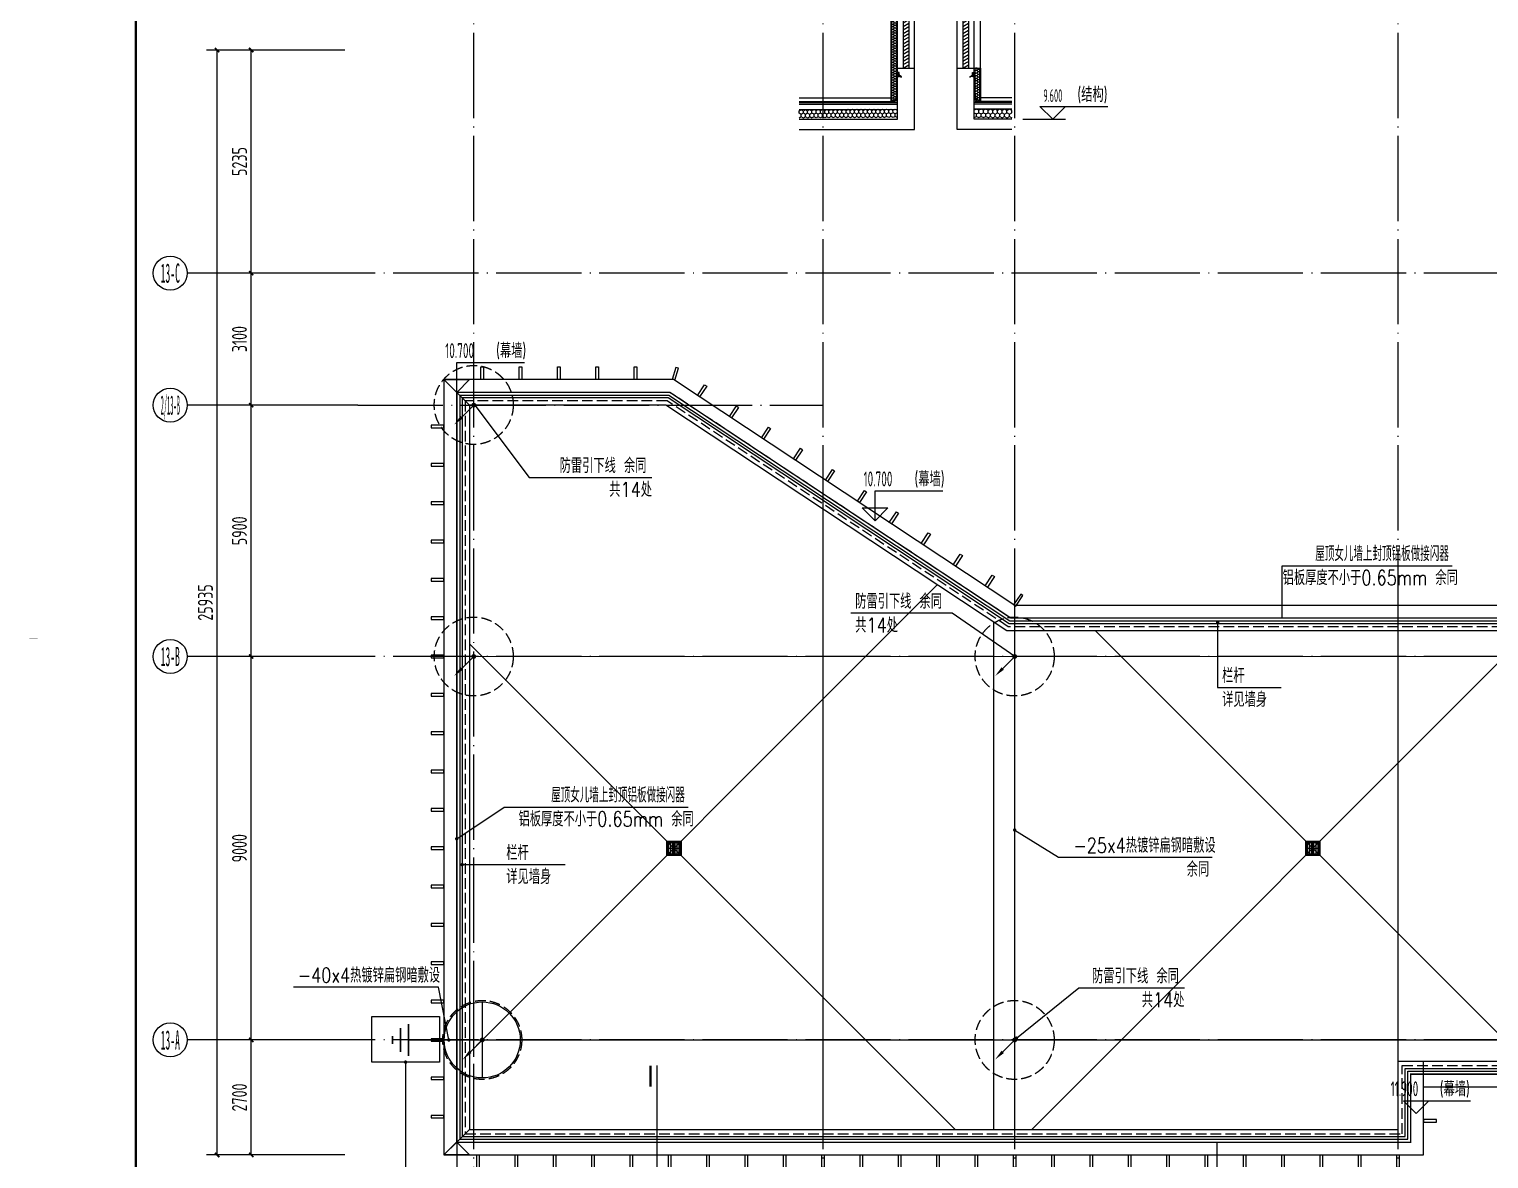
# Model space of a CAD drawing. Extents: x -228436 to 663611, y -207485 to 163917.
# Drawn here: x 452658 to 486927, y 122010 to 148524 of the extents above; entities that cross this region are included whole.
import ezdxf
from ezdxf.enums import TextEntityAlignment as Align

# ---------------------------------------------------------------- set-up
doc = ezdxf.new("R2010")
doc.units = 0
doc.header["$LTSCALE"] = 1000
for name, pattern in [('104 13#平面$0$DASH', [0.35, 0.25, -0.1]), ('DASH', [0.35, 0.25, -0.1]), ('X-104 13#平面$0$DASH', [0.35, 0.25, -0.1]), ('X-104 13#平面$0$DOTE', [2.42, 2, -0.2, 0.02, -0.2])]:
    doc.linetypes.add(name, pattern=pattern)
doc.layers.get('0').update_dxf_attribs({"linetype": 'CONTINUOUS'})
doc.layers.get('Defpoints').update_dxf_attribs({"linetype": 'CONTINUOUS'})
for name, color, linetype in [('104 13#平面$0$01-标注_标高', 200, 'CONTINUOUS'), ('104 13#平面$0$A-C_窗', 140, 'CONTINUOUS'), ('104 13#平面$0$A-O_屋面', 201, 'CONTINUOUS'), ('104 13#平面$0$A-O_防水层', 222, 'CONTINUOUS'), ('104 13#平面$0$A-SUR_保温', 8, 'CONTINUOUS'), ('104 13#平面$0$A-SUR_看线', 231, 'CONTINUOUS'), ('104 13#平面$0$A_STR-砌块墙', 121, 'CONTINUOUS'), ('104 13#平面$0$A_STR-砼墙', 51, 'CONTINUOUS'), ('104 13#平面$0$构造物', 145, 'CONTINUOUS'), ('13#楼幕墙$0$A-C_幕墙龙骨', 8, 'CONTINUOUS'), ('13#楼幕墙$0$A-C_玻璃幕墙', 8, 'CONTINUOUS'), ('AXIS_TEXT', 7, 'CONTINUOUS'), ('DIM-插座', 80, 'CONTINUOUS'), ('ELEMENT', 3, 'CONTINUOUS'), ('EQUIP-插座', 80, 'CONTINUOUS'), ('LIGHTNING_DIM', 80, 'CONTINUOUS'), ('LWIRE', 80, 'CONTINUOUS'), ('TEL_LEAD', 3, 'CONTINUOUS'), ('WIRE-避雷', 130, 'CONTINUOUS'), ('X-104 13#平面$0$01-标注_标高', 8, 'CONTINUOUS'), ('X-104 13#平面$0$01-标注_符号', 8, 'CONTINUOUS'), ('X-104 13#平面$0$01-标注_轴线坐标', 8, 'CONTINUOUS'), ('X-104 13#平面$0$02-TEXT_轴号', 7, 'CONTINUOUS'), ('X-104 13#平面$0$A-E_栏杆', 8, 'CONTINUOUS'), ('X-104 13#平面$0$A-O_分水线', 8, 'CONTINUOUS'), ('X-104 13#平面$0$A-O_屋面', 8, 'CONTINUOUS'), ('X-104 13#平面$0$A-TECH_结构', 8, 'CONTINUOUS'), ('X-104 13#平面$0$A_AXIS-轴线', 8, 'X-104 13#平面$0$DOTE'), ('X-104 13#平面$0$X-104 13#平面$0$A-TECH_结构', 21, 'CONTINUOUS')]:
    doc.layers.add(name, color=color, linetype=linetype)
doc.layers.add('13#楼幕墙$0$04-不打印_辅助线', color=8, linetype='CONTINUOUS', plot=False)
doc.layers.add('X-104 13#平面$0$04-不打印_辅助线', color=8, linetype='CONTINUOUS', plot=False)
doc.styles.add('104 13#平面$0$_TCH_DIM', font='ros1.shx', dxfattribs={"width": 0.8, "bigfont": 'jd.shx'})
doc.styles.add('_TEL_DIM', font='ROMANS2', dxfattribs={"width": 0.8, "height": 3.5, "bigfont": 'HZDF2'})
doc.styles.add('COMPLEX', font='COMPLEX')
doc.styles.get("Standard").update_dxf_attribs({"font": 'GBENOR', "bigfont": 'GBCBIG'})
doc.styles.add('X-104 13#平面$0$_TCH_AXIS', font='STXIHEI.TTF', dxfattribs={"width": 0.75})
doc.styles.add('X-104 13#平面$0$_TCH_DIM', font='ros1.shx', dxfattribs={"width": 0.8, "bigfont": 'jd.shx'})
doc.styles.add('X-104 13#平面$0$_TCH_DIM_T3', font='ros1.shx', dxfattribs={"width": 0.8, "bigfont": 'jd.shx'})
doc.dimstyles.new('X-104 13#平面$0$_TCH_ARCH&&100', dxfattribs={"dimtxt": 350, "dimasz": 100, "dimexe": 250, "dimexo": 300, "dimgap": 100, "dimtad": 1, "dimdec": 0, "dimzin": 0, "dimdsep": 46, "dimtxsty": 'X-104 13#平面$0$_TCH_DIM_T3', "dimblk": 'X-104 13#平面$0$_ArchTick', "dimcen": 0.09, "dimclrt": 7, "dimazin": 2, "dimtfac": 1, "dimtdec": 0, "dimtix": 1, "dimtmove": 2, "dimatfit": 3, "dimfxl": 0, "dimtolj": 1, "dimtzin": 0, "dimarcsym": 0})

# ---------------------------------------------------------------- blocks, each defined once
blk = doc.blocks.new('图框-A1')
for points, const_width in [([(0, 0), (841, 0), (841, 594), (0, 594)], 0.05), ([(766, 584), (25, 584), (25, 10), (766, 10)], 0.5)]:
    blk.add_lwpolyline(points, close=True, dxfattribs=dict(const_width=const_width))
at = {"const_width": 0.05}
blk.add_lwpolyline([(0, 297), (2, 297)], dxfattribs=at)
blk = doc.blocks.new('_AXISO')
blk.add_circle((0, 0), 0.5)
at = {"layer": 'AXIS_TEXT', "style": 'COMPLEX', "width": 1.041667}
blk.add_attdef('A', text='', height=0.56, dxfattribs=at).set_placement((-0.25, -0.28), (0.25, -0.28), align=Align.FIT)
blk = doc.blocks.new('X-104 13#平面$0$_ArchTick')
at = {"color": 0, "linetype": 'ByBlock', "const_width": 0.4}
blk.add_lwpolyline([(-0.5, -0.5), (0.5, 0.5)], dxfattribs=at)
blk = doc.blocks.new('*D791')
at = {"layer": 'Defpoints', "color": 0}
for p in [(-6225, 23235), (-2925, 23235), (-2925, -2700)]:
    blk.add_point(p, dxfattribs=at)
at = {"layer": 'X-104 13#平面$0$01-标注_轴线坐标', "color": 0, "lineweight": -2}
for p, q in [((-3225, 23235), (-6475, 23235)), ((-6225, -2700), (-6225, 23235)), ((-3225, -2700), (-6475, -2700))]:
    blk.add_line(p, q, dxfattribs=at)
at = {"layer": 'X-104 13#平面$0$01-标注_轴线坐标', "color": 0, "lineweight": -2, "xscale": 100, "yscale": 100, "zscale": 100}
for p, rotation in [((-6225, 23235), 90), ((-6225, -2700), 270)]:
    blk.add_blockref('X-104 13#平面$0$_ArchTick', p, dxfattribs=dict(at, rotation=rotation))
at = {"layer": 'X-104 13#平面$0$01-标注_轴线坐标', "color": 7, "insert": (-6500, 10268), "char_height": 350, "attachment_point": 5, "rotation": 90, "style": 'X-104 13#平面$0$_TCH_DIM_T3'}
blk.add_mtext('\\A1;25935', dxfattribs=at)
blk = doc.blocks.new('*D792')
at = {"layer": 'Defpoints', "color": 0}
for p in [(-5425, 0), (-2925, 0), (-2925, -2700)]:
    blk.add_point(p, dxfattribs=at)
at = {"layer": 'X-104 13#平面$0$01-标注_轴线坐标', "color": 0, "lineweight": -2}
for p, q in [((-3225, 0), (-5675, 0)), ((-5425, -2700), (-5425, 0)), ((-3225, -2700), (-5675, -2700))]:
    blk.add_line(p, q, dxfattribs=at)
at = {"layer": 'X-104 13#平面$0$01-标注_轴线坐标', "color": 0, "lineweight": -2, "xscale": 100, "yscale": 100, "zscale": 100}
for p, rotation in [((-5425, 0), 90), ((-5425, -2700), 270)]:
    blk.add_blockref('X-104 13#平面$0$_ArchTick', p, dxfattribs=dict(at, rotation=rotation))
at = {"layer": 'X-104 13#平面$0$01-标注_轴线坐标', "color": 7, "insert": (-5700, -1350), "char_height": 350, "attachment_point": 5, "rotation": 90, "style": 'X-104 13#平面$0$_TCH_DIM_T3'}
blk.add_mtext('\\A1;2700', dxfattribs=at)
blk = doc.blocks.new('*D793')
at = {"layer": 'Defpoints', "color": 0}
for p in [(-5425, 9000), (-2925, 9000), (-2925, 0)]:
    blk.add_point(p, dxfattribs=at)
at = {"layer": 'X-104 13#平面$0$01-标注_轴线坐标', "color": 0, "lineweight": -2}
for p, q in [((-3225, 9000), (-5675, 9000)), ((-5425, 0), (-5425, 9000)), ((-3225, 0), (-5675, 0))]:
    blk.add_line(p, q, dxfattribs=at)
at = {"layer": 'X-104 13#平面$0$01-标注_轴线坐标', "color": 0, "lineweight": -2, "xscale": 100, "yscale": 100, "zscale": 100}
for p, rotation in [((-5425, 9000), 90), ((-5425, 0), 270)]:
    blk.add_blockref('X-104 13#平面$0$_ArchTick', p, dxfattribs=dict(at, rotation=rotation))
at = {"layer": 'X-104 13#平面$0$01-标注_轴线坐标', "color": 7, "insert": (-5700, 4500), "char_height": 350, "attachment_point": 5, "rotation": 90, "style": 'X-104 13#平面$0$_TCH_DIM_T3'}
blk.add_mtext('\\A1;9000', dxfattribs=at)
blk = doc.blocks.new('*D794')
at = {"layer": 'Defpoints', "color": 0}
for p in [(-5425, 14900), (-2925, 14900), (-2925, 9000)]:
    blk.add_point(p, dxfattribs=at)
at = {"layer": 'X-104 13#平面$0$01-标注_轴线坐标', "color": 0, "lineweight": -2}
for p, q in [((-3225, 14900), (-5675, 14900)), ((-5425, 9000), (-5425, 14900)), ((-3225, 9000), (-5675, 9000))]:
    blk.add_line(p, q, dxfattribs=at)
at = {"layer": 'X-104 13#平面$0$01-标注_轴线坐标', "color": 0, "lineweight": -2, "xscale": 100, "yscale": 100, "zscale": 100}
for p, rotation in [((-5425, 14900), 90), ((-5425, 9000), 270)]:
    blk.add_blockref('X-104 13#平面$0$_ArchTick', p, dxfattribs=dict(at, rotation=rotation))
at = {"layer": 'X-104 13#平面$0$01-标注_轴线坐标', "color": 7, "insert": (-5700, 11950), "char_height": 350, "attachment_point": 5, "rotation": 90, "style": 'X-104 13#平面$0$_TCH_DIM_T3'}
blk.add_mtext('\\A1;5900', dxfattribs=at)
blk = doc.blocks.new('*D795')
at = {"layer": 'Defpoints', "color": 0}
for p in [(-5425, 18000), (-2925, 18000), (-2925, 14900)]:
    blk.add_point(p, dxfattribs=at)
at = {"layer": 'X-104 13#平面$0$01-标注_轴线坐标', "color": 0, "lineweight": -2}
for p, q in [((-3225, 18000), (-5675, 18000)), ((-5425, 14900), (-5425, 18000)), ((-3225, 14900), (-5675, 14900))]:
    blk.add_line(p, q, dxfattribs=at)
at = {"layer": 'X-104 13#平面$0$01-标注_轴线坐标', "color": 0, "lineweight": -2, "xscale": 100, "yscale": 100, "zscale": 100}
for p, rotation in [((-5425, 18000), 90), ((-5425, 14900), 270)]:
    blk.add_blockref('X-104 13#平面$0$_ArchTick', p, dxfattribs=dict(at, rotation=rotation))
at = {"layer": 'X-104 13#平面$0$01-标注_轴线坐标', "color": 7, "insert": (-5700, 16450), "char_height": 350, "attachment_point": 5, "rotation": 90, "style": 'X-104 13#平面$0$_TCH_DIM_T3'}
blk.add_mtext('\\A1;3100', dxfattribs=at)
blk = doc.blocks.new('*D796')
at = {"layer": 'Defpoints', "color": 0}
for p in [(-5425, 23235), (-2925, 23235), (-2925, 18000)]:
    blk.add_point(p, dxfattribs=at)
at = {"layer": 'X-104 13#平面$0$01-标注_轴线坐标', "color": 0, "lineweight": -2}
for p, q in [((-3225, 23235), (-5675, 23235)), ((-5425, 18000), (-5425, 23235)), ((-3225, 18000), (-5675, 18000))]:
    blk.add_line(p, q, dxfattribs=at)
at = {"layer": 'X-104 13#平面$0$01-标注_轴线坐标', "color": 0, "lineweight": -2, "xscale": 100, "yscale": 100, "zscale": 100}
for p, rotation in [((-5425, 23235), 90), ((-5425, 18000), 270)]:
    blk.add_blockref('X-104 13#平面$0$_ArchTick', p, dxfattribs=dict(at, rotation=rotation))
at = {"layer": 'X-104 13#平面$0$01-标注_轴线坐标', "color": 7, "insert": (-5700, 20618), "char_height": 350, "attachment_point": 5, "rotation": 90, "style": 'X-104 13#平面$0$_TCH_DIM_T3'}
blk.add_mtext('\\A1;5235', dxfattribs=at)
blk = doc.blocks.new('13#楼幕墙$0$A$C1D2C5D5E')
at = {"layer": '13#楼幕墙$0$04-不打印_辅助线'}
for points in [[(0, 893), (0, -893)], [(-200, -400), (-200, 400)], [(-893, 0), (893, 0)]]:
    blk.add_lwpolyline(points, dxfattribs=at)
blk.add_circle((0, 0), 893, dxfattribs=at)
blk = doc.blocks.new('*U139')
at = {"layer": '13#楼幕墙$0$A-C_幕墙龙骨'}
blk.add_lwpolyline([(30, -150), (-30, -150), (-30, 150), (30, 150)], close=True, dxfattribs=at)
blk = doc.blocks.new('*U140')
at = {"layer": '13#楼幕墙$0$A-C_幕墙龙骨', "color": 0, "linetype": 'ByBlock', "lineweight": -2}
for p in [(-21600, 0), (-20700, 0), (-19800, 0), (-18900, 0), (-18000, 0), (-17100, 0), (-16200, 0), (-15300, 0), (-14400, 0), (-13500, 0), (-12600, 0), (-11700, 0), (-10800, 0), (-9900, 0), (-9000, 0), (-8100, 0), (-7200, 0), (-6300, 0), (-5400, 0), (-4500, 0), (-3600, 0), (-2700, 0), (-1800, 0), (-900, 0), (0, 0)]:
    blk.add_blockref('*U139', p, dxfattribs=at)
blk = doc.blocks.new('*U141')
at = {"layer": '13#楼幕墙$0$A-C_幕墙龙骨'}
blk.add_lwpolyline([(-150, -30), (150, -30), (150, 30), (-150, 30)], close=True, dxfattribs=at)
blk = doc.blocks.new('*U142')
at = {"layer": '13#楼幕墙$0$A-C_幕墙龙骨', "color": 0, "linetype": 'ByBlock', "lineweight": -2}
for p in [(0, 16200), (0, 15300), (0, 14400), (0, 13500), (0, 12600), (0, 11700), (0, 10800), (0, 9900), (0, 9000), (0, 8100), (0, 7200), (0, 6300), (0, 5400), (0, 4500), (0, 3600), (0, 2700), (0, 1800), (0, 900), (0, 0)]:
    blk.add_blockref('*U141', p, dxfattribs=at)
blk = doc.blocks.new('*U143')
at = {"layer": '13#楼幕墙$0$A-C_幕墙龙骨'}
blk.add_lwpolyline([(30, -150), (-30, -150), (-30, 150), (30, 150)], close=True, dxfattribs=at)
blk = doc.blocks.new('*U144')
at = {"layer": '13#楼幕墙$0$A-C_幕墙龙骨', "color": 0, "linetype": 'ByBlock', "lineweight": -2}
for p in [(-3600, 0), (-2700, 0), (-1800, 0), (-900, 0), (0, 0)]:
    blk.add_blockref('*U143', p, dxfattribs=at)
blk = doc.blocks.new('*U145')
at = {"layer": '13#楼幕墙$0$A-C_幕墙龙骨'}
blk.add_lwpolyline([(30, -150), (-30, -150), (-30, 150), (30, 150)], close=True, dxfattribs=at)
blk = doc.blocks.new('*U146')
at = {"layer": '13#楼幕墙$0$A-C_幕墙龙骨', "color": 0, "linetype": 'ByBlock', "lineweight": -2}
for p in [(-8100, 0), (-7200, 0), (-6300, 0), (-5400, 0), (-4500, 0), (-3600, 0), (-2700, 0), (-1800, 0), (-900, 0), (0, 0)]:
    blk.add_blockref('*U145', p, dxfattribs=at)
blk = doc.blocks.new('13#楼幕墙')
at = {"layer": '13#楼幕墙$0$A-C_幕墙龙骨'}
for points in [[(4519, 140283), (4604, 140566), (4546, 140583), (4461, 140300)], [(12525, 134983), (12691, 135233), (12641, 135267), (12475, 135016), (12525, 134983)]]:
    blk.add_lwpolyline(points, dxfattribs=at)
blk.add_lwpolyline([(22100, 122870), (22400, 122870), (22400, 122930), (22100, 122930)], close=True, dxfattribs=at)
at = {"layer": '13#楼幕墙$0$A-C_玻璃幕墙'}
for p, q in [((4493, 140300), (-900, 140300)), ((-900, 140300), (-900, 122100)), ((12500, 135000), (4493, 140300)), ((37800, 135000), (12500, 135000)), ((22100, 122100), (22100, 123700)), ((22100, 123700), (58400, 123700)), ((-900, 122100), (22100, 122100))]:
    blk.add_line(p, q, dxfattribs=at)
blk.add_blockref('13#楼幕墙$0$A$C1D2C5D5E', (0, 124800))
at = {"layer": '13#楼幕墙$0$A-C_幕墙龙骨'}
for name, p in [('*U144', (3600, 140450)), ('*U142', (-1050, 123000)), ('*U140', (21500, 121950))]:
    blk.add_blockref(name, p, dxfattribs=at)
at = {"layer": '13#楼幕墙$0$A-C_幕墙龙骨', "rotation": 326.5000000000508}
blk.add_blockref('*U146', (11916, 135566), dxfattribs=at)
blk = doc.blocks.new('X-104 13#平面$0$ys')
blk.add_line((6500, 5311), (6500, -6600))
for points in [[(-5800, -4800), (5183, 6183)], [(5600, -6600), (-5800, 4800)], [(7400, -6600), (19100, 5100)], [(19000, -5000), (8900, 5100)]]:
    blk.add_lwpolyline(points)
blk = doc.blocks.new('X-104 13#平面$0$jtkjuyriuy')
h = blk.add_hatch()
h.set_pattern_fill('ANSI31', color=8, scale=30, angle=45)
h.set_pattern_definition([(90, (0, 0), (-47.625, 1e-14), [])])
h.paths.add_polyline_path([(-138, 138), (138, 138), (138, -138), (-138, -138)])
for points in [[(-168, 168), (168, 168), (168, -168), (-168, -168)], [(-138, 138), (138, 138), (138, -138), (-138, -138)]]:
    blk.add_lwpolyline(points, close=True)
at = {"layer": 'X-104 13#平面$0$04-不打印_辅助线'}
for p, q in [((-168, 0), (168, 0)), ((0, 168), (0, -168))]:
    blk.add_line(p, q, dxfattribs=at)
blk = doc.blocks.new('X-104 13#平面$0$A$C45D52E12')
at = {"layer": 'X-104 13#平面$0$X-104 13#平面$0$A-TECH_结构'}
blk.add_lwpolyline([(58300, -18800), (58300, 820), (53473, 4870), (38300, -3873), (38300, -8100), (12610, -8100), (4602, -2800), (-400, -2800), (-400, -20400), (22000, -20400), (22000, -18800)], close=True, dxfattribs=at)
blk = doc.blocks.new('104 13#平面$0$A$C1C2A6847')
for p, q in [((52, 23), (55, 28)), ((52, 19), (55, 14)), ((55, 28), (55, 14))]:
    blk.add_line(p, q)
for points in [[(0, 21), (2, 23), (52, 23), (52, 19), (2, 19), (0, 21)], [(56, 42), (51, 37), (51, 5), (56, 0)], [(57, 41), (52, 37), (52, 27)], [(52, 26), (52, 17)], [(52, 16), (52, 6), (57, 1)]]:
    blk.add_lwpolyline(points)
for centre, start, end in [((52, 26), 270, 90), ((52, 16), 270, 90), ((56, 42), 315, 135), ((56, 0), 225, 45)]:
    blk.add_arc(centre, 0.5, start, end)
blk = doc.blocks.new('104 13#平面$0$$LinePat$防水层2')
at = {"color": 0}
blk.add_line((0, 0), (600, 0), dxfattribs=at)
blk.add_solid([(150, 0), (450, 0), (150, -100), (450, -100)], dxfattribs=at)
blk = doc.blocks.new('104 13#平面$0$hkfdj')
at = {"layer": '104 13#平面$0$A-O_防水层'}
h = blk.add_hatch(dxfattribs=at)
h.set_pattern_fill('AR-SAND', color=256, scale=2)
h.set_pattern_definition([(37.5, (0, 0), (-0.16, 4.89413), [0, -3.8608, 0, -4.318, 0, -4.1275]), (7.5, (0, 0), (4.4952, 7.16825), [0, -2.0828, 0, -3.4798, 0, -1.3335]), (327.5, (-3.124, 0), (7.90992, 0.01437), [0, -1.27, 0, -4.572, 0, -5.969]), (317.5, (-3.124, 0), (7.6356, 2.2293), [0, -0.635, 0, -2.9972, 0, -3.429])])
h.paths.add_polyline_path([(0, 10), (20, 42), (20, 50), (0, 50)])
at = {"layer": '104 13#平面$0$A-SUR_保温'}
h = blk.add_hatch(dxfattribs=at)
h.set_pattern_fill('AR-SAND', color=26, scale=5)
h.set_pattern_definition([(37.5, (0, 0), (-0.4, 12.2353), [0, -9.652, 0, -10.795, 0, -10.3187]), (7.5, (0, 0), (11.238, 17.9206), [0, -5.207, 0, -8.6995, 0, -3.3338]), (327.5, (-7.81, 0), (19.7748, 0.036), [0, -3.175, 0, -11.43, 0, -14.9225]), (317.5, (-7.81, 0), (19.089, 5.573), [0, -1.5875, 0, -7.493, 0, -8.5725])])
h.paths.add_polyline_path([(0, 0), (20, 0), (20, 31)])
at = {"layer": '104 13#平面$0$A-O_防水层'}
blk.add_line((0, 0), (20, 31), dxfattribs=at)
at = {"layer": '104 13#平面$0$A-SUR_保温', "color": 26}
blk.add_lwpolyline([(0, 10), (20, 42), (20, 50), (0, 50)], close=True, dxfattribs=at)
blk.add_lwpolyline([(0, 0), (20, 0), (20, 31), (0, 0)], dxfattribs=at)
at = {"layer": '104 13#平面$0$A_STR-砼墙'}
blk.add_lwpolyline([(0, 0), (20, 0), (20, 50), (0, 50)], dxfattribs=at)
at = {"layer": '104 13#平面$0$A-O_防水层', "xscale": -0.06179907963367476, "yscale": 0.05, "zscale": 0.05, "rotation": 57.35839678470601}
blk.add_blockref('104 13#平面$0$$LinePat$防水层2', (16, 34), dxfattribs=at)
at = {"layer": '104 13#平面$0$构造物', "linetype": '104 13#平面$0$DASH', "ltscale": 0.2, "xscale": -1, "rotation": 325.8566869774667}
blk.add_blockref('104 13#平面$0$A$C1C2A6847', (38, -24), dxfattribs=at)
blk = doc.blocks.new('104 13#平面$0$$LinePat$聚苯板')
at = {"color": 0}
for p, q in [((14.8, -8.6), (0, 0)), ((29.7, 0), (14.8, -8.6)), ((14.8, -25.7), (0, -34.3)), ((0, -34.3), (0, -51.4)), ((0, -51.4), (14.8, -60)), ((14.8, -8.6), (14.8, -25.7)), ((29.7, -34.3), (14.8, -25.7)), ((14.8, -60), (29.7, -51.4))]:
    blk.add_line(p, q, dxfattribs=at)
blk = doc.blocks.new('104 13#平面$0$$WINLIB2D$00000039')
at = {"color": 0}
for points in [[(-0.5, 0.5), (-0.5, -0.5)], [(0.5, 0.5), (-0.5, 0.5)], [(0.5, -0.5), (0.5, 0.5)], [(-0.5, 0.167), (0.5, 0.167)], [(-0.452, -0.167), (-0.5, 0.084)], [(-0.384, -0.167), (-0.448, 0.167)], [(-0.316, -0.167), (-0.38, 0.167)], [(-0.248, -0.167), (-0.312, 0.167)], [(-0.18, -0.167), (-0.244, 0.167)], [(-0.112, -0.167), (-0.176, 0.167)], [(-0.044, -0.167), (-0.108, 0.167)], [(0.024, -0.167), (-0.04, 0.167)], [(0.092, -0.167), (0.028, 0.167)], [(0.16, -0.167), (0.096, 0.167)], [(0.228, -0.167), (0.164, 0.167)], [(0.296, -0.167), (0.232, 0.167)], [(0.364, -0.167), (0.3, 0.167)], [(0.432, -0.167), (0.368, 0.167)], [(0.5, -0.167), (0.436, 0.167)], [(-0.5, -0.167), (0.5, -0.167)], [(0.5, -0.5), (-0.5, -0.5)]]:
    blk.add_lwpolyline(points, dxfattribs=at)
blk = doc.blocks.new('104 13#平面$0$dfds45f9')
at = {"layer": '104 13#平面$0$01-标注_标高'}
for p, q in [((482, 1680), (332, 1830)), ((332, 1830), (1129, 1830)), ((482, 1680), (632, 1830)), ((132, 1680), (632, 1680)), ((132, 180), (632, 180)), ((482, 180), (332, 330)), ((332, 330), (1129, 330)), ((482, 180), (632, 330))]:
    blk.add_line(p, q, dxfattribs=at)
at = {"layer": '104 13#平面$0$A-O_屋面'}
for p, q in [((-2496, 430), (-1417, 430)), ((-2496, 377), (-1342, 377)), ((-2496, 357), (-1343, 357)), ((0, 377), (-442, 377)), ((0, 357), (-440, 357)), ((0, 430), (-367, 430)), ((-2496, 294), (-1343, 299)), ((0, 297), (-440, 299))]:
    blk.add_line(p, q, dxfattribs=at)
at = {"layer": '104 13#平面$0$A-O_防水层'}
for points in [[(-2496, 387), (-1371, 387)], [(-2496, 377), (-1371, 377)], [(0, 387), (-412, 387)], [(0, 377), (-412, 377)]]:
    blk.add_lwpolyline(points, dxfattribs=at)
at = {"layer": '104 13#平面$0$A-SUR_保温'}
for p, q in [((-1417, 1580), (-1417, 387)), ((-1412, 1580), (-1412, 387)), ((-372, 1580), (-372, 1385)), ((-367, 1580), (-367, 1380)), ((-442, 1385), (-372, 1385)), ((-442, 1380), (-367, 1380)), ((-442, 780), (-367, 780)), ((-442, 775), (-372, 775)), ((-372, 775), (-372, 387)), ((-367, 780), (-367, 387))]:
    blk.add_line(p, q, dxfattribs=at)
at = {"layer": '104 13#平面$0$A-SUR_看线'}
for p, q in [((-642, 780), (-642, 1380)), ((-367, 780), (-367, 1380))]:
    blk.add_line(p, q, dxfattribs=at)
blk.add_lwpolyline([(-1417, 1580), (-1482, 1560), (-1482, 1700), (-767, 1720), (-302, 1700), (-302, 1560), (-367, 1580)], dxfattribs=at)
at = {"layer": '104 13#平面$0$A_STR-砌块墙'}
for p, q in [((-1342, 1380), (-1142, 1380)), ((-642, 1380), (-442, 1380)), ((-1342, 780), (-1142, 780)), ((-642, 780), (-442, 780))]:
    blk.add_line(p, q, dxfattribs=at)
at = {"layer": '104 13#平面$0$A_STR-砼墙'}
for p, q in [((-1462, 1680), (-1242, 1680)), ((-1462, 1680), (-1462, 1580)), ((-1462, 1580), (-1342, 1580)), ((-1342, 1580), (-1342, 1380)), ((-1242, 1680), (-542, 1680)), ((-1142, 1580), (-1142, 1380)), ((-1142, 1580), (-642, 1580)), ((-642, 1580), (-642, 1380)), ((-542, 1680), (-322, 1680)), ((-442, 1580), (-442, 1380)), ((-442, 1580), (-322, 1580)), ((-322, 1680), (-322, 1580)), ((-1142, 1380), (-1342, 1380)), ((-442, 1380), (-642, 1380)), ((-1342, 180), (-1342, 780)), ((-1342, 780), (-1142, 780)), ((-1142, 60), (-1142, 780)), ((-642, 60), (-642, 780)), ((-642, 780), (-442, 780)), ((-442, 180), (-442, 780)), ((-2496, 180), (-1342, 180)), ((0, 180), (-442, 180)), ((-2496, 60), (-1142, 60)), ((0, 60), (-642, 60))]:
    blk.add_line(p, q, dxfattribs=at)
blk.add_blockref('104 13#平面$0$hkfdj', (-1342, 680))
at = {"xscale": -1}
blk.add_blockref('104 13#平面$0$hkfdj', (-442, 680), dxfattribs=at)
at = {"layer": '104 13#平面$0$A-C_窗', "xscale": 600.0000000031723, "yscale": 200, "zscale": 200, "rotation": 270.0000000000069}
for p in [(-1242, 1080), (-542, 1080)]:
    blk.add_blockref('104 13#平面$0$$WINLIB2D$00000039', p, dxfattribs=at)
at = {"layer": '104 13#平面$0$A-O_防水层', "yscale": 0.05, "zscale": 0.05}
for p, xscale, rotation in [((-1352, 680), -0.05428530994430025, 89.99999999040708), ((-1352, 648), -0.05428530994430025, 89.99999999040708), ((-1352, 615), -0.05428530994430025, 89.99999999040708), ((-1352, 583), -0.05428530994430025, 89.99999999040708), ((-1352, 550), -0.05428530994430025, 89.99999999040708), ((-1352, 518), -0.05428530994430025, 89.99999999040708), ((-1347, 680), -0.05428530994430025, 89.99999999040708), ((-1347, 648), -0.05428530994430025, 89.99999999040708), ((-1347, 615), -0.05428530994430025, 89.99999999040708), ((-1347, 583), -0.05428530994430025, 89.99999999040708), ((-1347, 550), -0.05428530994430025, 89.99999999040708), ((-1347, 518), -0.05428530994430025, 89.99999999040708), ((-437, 680), 0.05428530994430023, 270.0000000095929), ((-437, 648), 0.05428530994430023, 270.0000000095929), ((-437, 615), 0.05428530994430023, 270.0000000095929), ((-437, 583), 0.05428530994430023, 270.0000000095929), ((-437, 550), 0.05428530994430023, 270.0000000095929), ((-437, 518), 0.05428530994430023, 270.0000000095929), ((-432, 680), 0.05428530994430025, 270.0000000095929), ((-432, 648), 0.05428530994430025, 270.0000000095929), ((-432, 615), 0.05428530994430025, 270.0000000095929), ((-432, 583), 0.05428530994430025, 270.0000000095929), ((-432, 550), 0.05428530994430025, 270.0000000095929), ((-432, 518), 0.05428530994430025, 270.0000000095929), ((-2496, 387), 0.05067039003247378, 359.9912237086194), ((-2496, 382), 0.05066736305747147, 359.9917507771836), ((-2466, 387), 0.05067039003247378, 359.9912237086194), ((-2466, 382), 0.05066736305747147, 359.9917507771836), ((-2435, 387), 0.05067039003247378, 359.9912237086194), ((-2435, 382), 0.05066736305747147, 359.9917507771836), ((-2405, 387), 0.05067039003247378, 359.9912237086194), ((-2405, 382), 0.05066736305747147, 359.9917507771836), ((-2375, 387), 0.05067039003247378, 359.9912237086194), ((-2375, 382), 0.05066736305747147, 359.9917507771836), ((-2344, 387), 0.05067039003247378, 359.9912237086194), ((-2344, 382), 0.05066736305747147, 359.9917507771836), ((-2314, 387), 0.05067039003247378, 359.9912237086194), ((-2314, 382), 0.05066736305747147, 359.9917507771836), ((-2283, 387), 0.05067039003247378, 359.9912237086194), ((-2283, 382), 0.05066736305747147, 359.9917507771836), ((-2253, 387), 0.05067039003247378, 359.9912237086194), ((-2253, 382), 0.05066736305747147, 359.9917507771836), ((-2223, 387), 0.05067039003247378, 359.9912237086194), ((-2223, 382), 0.05066736305747147, 359.9917507771836), ((-2192, 387), 0.05067039003247378, 359.9912237086194), ((-2192, 382), 0.05066736305747147, 359.9917507771836), ((-2162, 387), 0.05067039003247378, 359.9912237086194), ((-2162, 382), 0.05066736305747147, 359.9917507771836), ((-2131, 387), 0.05067039003247378, 359.9912237086194), ((-2131, 382), 0.05066736305747147, 359.9917507771836), ((-2101, 387), 0.05067039003247378, 359.9912237086194), ((-2101, 382), 0.05066736305747147, 359.9917507771836), ((-2071, 382), 0.05066736305747147, 359.9917507771836), ((-2070, 387), 0.05067039003247378, 359.9912237086194), ((-2040, 387), 0.05067039003247378, 359.9912237086194), ((-2040, 382), 0.05066736305747147, 359.9917507771836), ((-2010, 387), 0.05067039003247378, 359.9912237086194), ((-2010, 382), 0.05066736305747147, 359.9917507771836), ((-1979, 387), 0.05067039003247378, 359.9912237086194), ((-1979, 382), 0.05066736305747147, 359.9917507771836), ((-1949, 387), 0.05067039003247378, 359.9912237086194), ((-1949, 382), 0.05066736305747147, 359.9917507771836), ((-1919, 382), 0.05066736305747147, 359.9917507771836), ((-1918, 387), 0.05067039003247378, 359.9912237086194), ((-1888, 387), 0.05067039003247378, 359.9912237086194), ((-1888, 382), 0.05066736305747147, 359.9917507771836), ((-1858, 387), 0.05067039003247378, 359.9912237086194), ((-1858, 382), 0.05066736305747147, 359.9917507771836), ((-1827, 387), 0.05067039003247378, 359.9912237086194), ((-1827, 382), 0.05066736305747147, 359.9917507771836), ((-1797, 387), 0.05067039003247378, 359.9912237086194), ((-1797, 382), 0.05066736305747147, 359.9917507771836), ((-1767, 382), 0.05066736305747147, 359.9917507771836), ((-1766, 387), 0.05067039003247378, 359.9912237086194), ((-1736, 387), 0.05067039003247378, 359.9912237086194), ((-1736, 382), 0.05066736305747147, 359.9917507771836), ((-1706, 387), 0.05067039003247378, 359.9912237086194), ((-1706, 382), 0.05066736305747147, 359.9917507771836), ((-1675, 387), 0.05067039003247378, 359.9912237086194), ((-1675, 382), 0.05066736305747147, 359.9917507771836), ((-1645, 387), 0.05067039003247378, 359.9912237086194), ((-1645, 382), 0.05066736305747147, 359.9917507771836), ((-1615, 382), 0.05066736305747147, 359.9917507771836), ((-1614, 387), 0.05067039003247378, 359.9912237086194), ((-1584, 387), 0.05067039003247378, 359.9912237086194), ((-1584, 382), 0.05066736305747147, 359.9917507771836), ((-1554, 387), 0.05067039003247378, 359.9912237086194), ((-1554, 382), 0.05066736305747147, 359.9917507771836), ((-1523, 387), 0.05067039003247378, 359.9912237086194), ((-1523, 382), 0.05066736305747147, 359.9917507771836), ((-1493, 387), 0.05067039003247378, 359.9912237086194), ((-1493, 382), 0.05066736305747147, 359.9917507771836), ((-1463, 382), 0.05066736305747147, 359.9917507771836), ((-1462, 387), 0.05067039003247378, 359.9912237086194), ((-1432, 387), 0.05067039003247378, 359.9912237086194), ((-1432, 382), 0.05066736305747147, 359.9917507771836), ((-1402, 387), 0.05067039003247378, 359.9912237086194), ((-1402, 382), 0.05066736305747147, 359.9917507771836), ((-1363, 416), -0.05833587022317428, 61.16195474001209), ((-1360, 412), -0.06190077873442593, 58.19279654993684), ((-1353, 450), -0.05833587022317405, 73.6483409791993), ((-1348, 447), -0.06190077873442622, 71.92635750451966), ((-1351, 485), -0.05833587022317447, 86.1347272183862), ((-1345, 485), -0.06190077873442598, 85.65991845910288), ((-438, 485), 0.06190077873442601, 274.3400815408973), ((-435, 447), 0.06190077873442595, 288.0736424954801), ((-433, 485), 0.05833587022317425, 273.8652727816134), ((-430, 450), 0.05833587022317439, 286.3516590208006), ((-423, 412), 0.06190077873442609, 301.8072034500631), ((-420, 416), 0.05833587022317425, 298.838045259988), ((-380, 387), -0.05281879798793152, 0.008612180335308911), ((-380, 382), -0.05281018287899793, 0.008095090229043278), ((-349, 387), -0.05281879798793152, 0.008612180335308911), ((-349, 382), -0.05281018287899793, 0.008095090229043278), ((-317, 387), -0.05281879798793152, 0.008612180335308911), ((-317, 382), -0.05281018287899793, 0.008095090229043278), ((-285, 387), -0.05281879798793152, 0.008612180335308911), ((-285, 382), -0.05281018287899793, 0.008095090229043278), ((-254, 387), -0.05281879798793152, 0.008612180335308911), ((-253, 382), -0.05281018287899793, 0.008095090229043278), ((-222, 387), -0.05281879798793152, 0.008612180335308911), ((-222, 382), -0.05281018287899793, 0.008095090229043278), ((-190, 387), -0.05281879798793152, 0.008612180335308911), ((-190, 382), -0.05281018287899793, 0.008095090229043278), ((-158, 387), -0.05281879798793152, 0.008612180335308911), ((-158, 382), -0.05281018287899793, 0.008095090229043278), ((-127, 387), -0.05281879798793152, 0.008612180335308911), ((-127, 382), -0.05281018287899793, 0.008095090229043278), ((-95, 387), -0.05281879798793152, 0.008612180335308911), ((-95, 382), -0.05281018287899793, 0.008095090229043278), ((-63, 387), -0.05281879798793152, 0.008612180335308911), ((-63, 382), -0.05281018287899793, 0.008095090229043278), ((-32, 387), -0.05281879798793152, 0.008612180335308911), ((-32, 382), -0.05281018287899793, 0.008095090229043278), ((0, 387), -0.05281879798793152, 0.008612180335308911), ((0, 382), -0.05281018287899793, 0.008095090229043278)]:
    blk.add_blockref('104 13#平面$0$$LinePat$防水层2', p, dxfattribs=dict(at, xscale=xscale, rotation=rotation))
at = {"layer": '104 13#平面$0$A-SUR_保温', "color": 26}
for p, xscale, rotation in [((-1412, 1580), -1.003839212366961, 90.00000000630922), ((-1412, 1550), -1.003839212366961, 90.00000000630922), ((-372, 1580), 1.122625523464821, 269.9999999941783), ((-372, 1547), 1.122625523464821, 269.9999999941783), ((-1412, 1520), -1.003839212366961, 90.00000000630922), ((-1412, 1491), -1.003839212366961, 90.00000000630922), ((-1412, 1461), -1.003839212366961, 90.00000000630922), ((-1412, 1431), -1.003839212366961, 90.00000000630922), ((-1412, 1401), -1.003839212366961, 90.00000000630922), ((-1412, 1371), -1.003839212366961, 90.00000000630922), ((-372, 1513), 1.122625523464821, 269.9999999941783), ((-372, 1480), 1.122625523464821, 269.9999999941783), ((-372, 1447), 1.122625523464821, 269.9999999941783), ((-372, 1413), 1.122625523464821, 269.9999999941783), ((-1412, 1342), -1.003839212366961, 90.00000000630922), ((-1412, 1312), -1.003839212366961, 90.00000000630922), ((-1412, 1282), -1.003839212366961, 90.00000000630922), ((-1412, 1252), -1.003839212366961, 90.00000000630922), ((-1412, 1222), -1.003839212366961, 90.00000000630922), ((-1412, 1193), -1.003839212366961, 90.00000000630922), ((-1412, 1163), -1.003839212366961, 90.00000000630922), ((-1412, 1133), -1.003839212366961, 90.00000000630922), ((-1412, 1103), -1.003839212366961, 90.00000000630922), ((-1412, 1073), -1.003839212366961, 90.00000000630922), ((-1412, 1043), -1.003839212366961, 90.00000000630922), ((-1412, 1014), -1.003839212366961, 90.00000000630922), ((-1412, 984), -1.003839212366961, 90.00000000630922), ((-1412, 954), -1.003839212366961, 90.00000000630922), ((-1412, 924), -1.003839212366961, 90.00000000630922), ((-1412, 894), -1.003839212366961, 90.00000000630922), ((-1412, 865), -1.003839212366961, 90.00000000630922), ((-1412, 835), -1.003839212366961, 90.00000000630922), ((-1412, 805), -1.003839212366961, 90.00000000630922), ((-1412, 775), -1.003839212366961, 90.00000000630922), ((-1412, 745), -1.003839212366961, 90.00000000630922), ((-1412, 716), -1.003839212366961, 90.00000000630922), ((-1412, 686), -1.003839212366961, 90.00000000630922), ((-372, 780), 1.016196610147218, 269.9999999941791), ((-372, 750), 1.016196610147218, 269.9999999941791), ((-372, 720), 1.016196610147218, 269.9999999941791), ((-372, 689), 1.016196610147218, 269.9999999941791), ((-1412, 656), -1.003839212366961, 90.00000000630922), ((-1412, 626), -1.003839212366961, 90.00000000630922), ((-1412, 596), -1.003839212366961, 90.00000000630922), ((-1412, 567), -1.003839212366961, 90.00000000630922), ((-1412, 537), -1.003839212366961, 90.00000000630922), ((-372, 659), 1.016196610147218, 269.9999999941791), ((-372, 629), 1.016196610147218, 269.9999999941791), ((-372, 599), 1.016196610147218, 269.9999999941791), ((-372, 569), 1.016196610147218, 269.9999999941791), ((-372, 539), 1.016196610147218, 269.9999999941791), ((-1412, 507), -1.003839212366961, 90.00000000630922), ((-1412, 477), -1.003839212366961, 90.00000000630922), ((-1412, 447), -1.003839212366961, 90.00000000630922), ((-1412, 418), -1.003839212366961, 90.00000000630922), ((-372, 508), 1.016196610147218, 269.9999999941791), ((-372, 478), 1.016196610147218, 269.9999999941791), ((-372, 448), 1.016196610147218, 269.9999999941791), ((-372, 418), 1.016196610147218, 269.9999999941791)]:
    blk.add_blockref('104 13#平面$0$$LinePat$聚苯板', p, dxfattribs=dict(at, xscale=xscale, rotation=rotation))
at = {"layer": '104 13#平面$0$A-SUR_保温', "color": 26, "yscale": 1.666666666666667, "zscale": 1.666666666666667}
for p, xscale, rotation in [((-2496, 194), -1.688757252360357, 180.278273271396), ((-2445, 194), -1.688757252360357, 180.278273271396), ((-2395, 194), -1.688757252360357, 180.278273271396), ((-2345, 195), -1.688757252360357, 180.278273271396), ((-2295, 195), -1.688757252360357, 180.278273271396), ((-2245, 195), -1.688757252360357, 180.278273271396), ((-2195, 195), -1.688757252360357, 180.278273271396), ((-2145, 196), -1.688757252360357, 180.278273271396), ((-2094, 196), -1.688757252360357, 180.278273271396), ((-2044, 196), -1.688757252360357, 180.278273271396), ((-1994, 196), -1.688757252360357, 180.278273271396), ((-1944, 197), -1.688757252360357, 180.278273271396), ((-1894, 197), -1.688757252360357, 180.278273271396), ((-1844, 197), -1.688757252360357, 180.278273271396), ((-1794, 197), -1.688757252360357, 180.278273271396), ((-1743, 197), -1.688757252360357, 180.278273271396), ((-1693, 198), -1.688757252360357, 180.278273271396), ((-1643, 198), -1.688757252360357, 180.278273271396), ((-1593, 198), -1.688757252360357, 180.278273271396), ((-1543, 198), -1.688757252360357, 180.278273271396), ((-1493, 199), -1.688757252360357, 180.278273271396), ((-1443, 199), -1.688757252360357, 180.278273271396), ((-1393, 199), -1.688757252360357, 180.278273271396), ((-386, 199), 1.853958370226941, 179.728524489322), ((-331, 199), 1.853958370226941, 179.728524489322), ((-276, 199), 1.853958370226941, 179.728524489322), ((-221, 198), 1.853958370226941, 179.728524489322), ((-166, 198), 1.853958370226941, 179.728524489322), ((-111, 198), 1.853958370226941, 179.728524489322), ((-56, 198), 1.853958370226941, 179.728524489322), ((0, 197), 1.853958370226941, 179.728524489322)]:
    blk.add_blockref('104 13#平面$0$$LinePat$聚苯板', p, dxfattribs=dict(at, xscale=xscale, rotation=rotation))
at = {"layer": '104 13#平面$0$01-标注_标高', "color": 7, "style": '104 13#平面$0$_TCH_DIM'}
for s, height, width, p in [('11.100', 148.8, 0.564706, (579, 1883)), ('9.600', 148.8, 0.564706, (371, 383)), ('(结构)', 173.6, 0.8, (772, 383))]:
    blk.add_text(s, height=height, dxfattribs=dict(at, width=width)).set_placement(p)
blk = doc.blocks.new('$TelecSys$00000080')
for p, q in [((-0.7, -0.7), (0, 0)), ((0.104, 0.104), (0.104, 0.104)), ((-0.104, -0.104), (-0.104, -0.104))]:
    blk.add_line(p, q)
at = {"const_width": 0.142}
blk.add_lwpolyline([(0.071, 0, 1), (-0.071, 0, 1)], format="xyb", close=True, dxfattribs=at)
blk.add_solid([(-0.63, -0.77), (-0.77, -0.63), (-1.15, -1.15)])
at = {"width": 0.8, "flags": 9}
blk.add_attdef('A', (0, 0), '', height=0.00002, rotation=180, dxfattribs=at)
blk = doc.blocks.new('$element$00000390')
at = {"const_width": 0.0233}
for points in [[(0, 0), (0, -0.375)], [(-0.25, -0.375), (0.25, -0.375)], [(-0.188, -0.5), (0.188, -0.5)], [(-0.062, -0.625), (0.062, -0.625)]]:
    blk.add_lwpolyline(points, dxfattribs=at)
at = {"flags": 9}
blk.add_attdef('S', (0, 0), '', height=0.00000667, dxfattribs=at)
blk = doc.blocks.new('接地测试点')
at = {"layer": 'ELEMENT'}
blk.add_lwpolyline([(460700, 125349), (462290, 125349), (462290, 124279), (460700, 124279)], close=True, dxfattribs=at)
at = {"layer": 'ELEMENT', "xscale": 1500, "yscale": 1500, "zscale": 1500, "rotation": 270}
blk.add_blockref('$element$00000390', (462125, 124800), dxfattribs=at)
blk = doc.blocks.new('X-104 13#平面$0$zzzzx')
at = {"layer": 'X-104 13#平面$0$01-标注_轴线坐标'}
for p, q in [((-2925, 18000), (-6925, 18000)), ((-2925, 14900), (-6925, 14900)), ((-2925, 9000), (-6925, 9000)), ((-2925, 0), (-6925, 0))]:
    blk.add_line(p, q, dxfattribs=at)
at = {"layer": 'X-104 13#平面$0$A_AXIS-轴线', "linetype": 'X-104 13#平面$0$DOTE'}
for p, q in [((-200, -7401), (-200, 28620.3)), ((8000, -7401), (8000, 28620.3)), ((12500, -7401), (12500, 28620.3)), ((21500, -7401), (21500, 28620.3)), ((60408.4, 18000), (-2925, 18000)), ((60408.4, 9000), (-2925, 9000)), ((60408.4, 0), (-2925, 0))]:
    blk.add_line(p, q, dxfattribs=at)
at = {"layer": 'X-104 13#平面$0$01-标注_轴线坐标'}
ref = blk.add_blockref('_AXISO', (-7325, 18000), dxfattribs=dict(at, xscale=800, yscale=800, zscale=800))
ref.add_attrib('A', '13-C', dxfattribs={"layer": 'X-104 13#平面$0$02-TEXT_轴号', "height": 452.55, "style": 'X-104 13#平面$0$_TCH_AXIS', "width": 0.442077}).set_placement((-7551.3, 17773.7), (-7098.7, 17773.7), align=Align.FIT)
ref = blk.add_blockref('_AXISO', (-7325, 14900), dxfattribs=dict(at, xscale=800, yscale=800, zscale=800))
ref.add_attrib('A', '2/13-B', dxfattribs={"layer": 'X-104 13#平面$0$02-TEXT_轴号', "height": 452.55, "style": 'X-104 13#平面$0$_TCH_AXIS', "width": 0.331448}).set_placement((-7551.3, 14673.7), (-7098.7, 14673.7), align=Align.FIT)
ref = blk.add_blockref('_AXISO', (-7325, 9000), dxfattribs=dict(at, xscale=800, yscale=800, zscale=800))
ref.add_attrib('A', '13-B', dxfattribs={"layer": 'X-104 13#平面$0$02-TEXT_轴号', "height": 452.55, "style": 'X-104 13#平面$0$_TCH_AXIS', "width": 0.494538}).set_placement((-7551.3, 8773.7), (-7098.7, 8773.7), align=Align.FIT)
ref = blk.add_blockref('_AXISO', (-7325, 0), dxfattribs=dict(at, xscale=800, yscale=800, zscale=800))
ref.add_attrib('A', '13-A', dxfattribs={"layer": 'X-104 13#平面$0$02-TEXT_轴号', "height": 452.55, "style": 'X-104 13#平面$0$_TCH_AXIS', "width": 0.456881}).set_placement((-7551.3, -226.3), (-7098.7, -226.3), align=Align.FIT)
for p1, p2, distance, text, picture, middle in [((-2925, -2700), (-2925, 23235.1), 3300, '25935', '*D791', (-6500, 10267.5)), ((-2925, 18000), (-2925, 23235.1), 2500, '5235', '*D796', (-5700, 20617.5)), ((-2925, 14900), (-2925, 18000), 2500, '3100', '*D795', (-5700, 16450)), ((-2925, 9000), (-2925, 14900), 2500, '5900', '*D794', (-5700, 11950)), ((-2925, 0), (-2925, 9000), 2500, '9000', '*D793', (-5700, 4500)), ((-2925, -2700), (-2925, 0), 2500, '2700', '*D792', (-5700, -1350))]:
    dim = blk.add_aligned_dim(p1=p1, p2=p2, distance=distance, text=text, dimstyle='X-104 13#平面$0$_TCH_ARCH&&100', dxfattribs=at)
    dim.commit()
    dim.dimension.update_dxf_attribs({"geometry": picture, "text_midpoint": middle})
blk = doc.blocks.new('X-104 13#平面')
at = {"layer": 'X-104 13#平面$0$01-标注_标高'}
for p, q in [((-600, 140000), (-600, 140700)), ((-600, 140700), (991.3, 140700)), ((-600, 140000), (-900, 140300)), ((-900, 140300), (-300, 140300)), ((-600, 140000), (-300, 140300)), ((9221.9, 136988.4), (9221.9, 137688.4)), ((9221.9, 137688.4), (10813.2, 137688.4)), ((9221.9, 136988.4), (8921.9, 137288.4)), ((8921.9, 137288.4), (9521.9, 137288.4)), ((9221.9, 136988.4), (9521.9, 137288.4)), ((21926.4, 123073.7), (21626.4, 123373.7)), ((21626.4, 123373.7), (23204.9, 123373.7)), ((21926.4, 123073.7), (22226.4, 123373.7)), ((-600, 122400), (-900, 122100)), ((-600, 122400), (-300, 122100)), ((-600, 122400), (-600, 121700)), ((-300, 122100), (-900, 122100))]:
    blk.add_line(p, q, dxfattribs=at)
at = {"layer": 'X-104 13#平面$0$01-标注_符号'}
for p, q in [((17265.2, 134604.1), (17265.2, 133071.8)), ((17265.2, 133071.8), (18753.9, 133071.8)), ((-470, 128914.7), (459.2, 128914.7)), ((459.2, 128914.7), (1947.9, 128914.7)), ((4100, 124200), (4100, 118748))]:
    blk.add_line(p, q, dxfattribs=at)
at = {"layer": 'X-104 13#平面$0$01-标注_符号', "const_width": 40}
for points in [[(17265.2, 134624.1, 1), (17265.2, 134584.1, 1)], [(-490, 128914.7, 1), (-450, 128914.7, 1)]]:
    blk.add_lwpolyline(points, format="xyb", close=True, dxfattribs=at)
at = {"layer": 'X-104 13#平面$0$01-标注_符号', "const_width": 50}
blk.add_lwpolyline([(3950, 124200), (3950, 123700)], dxfattribs=at)
at = {"layer": 'X-104 13#平面$0$A-E_栏杆'}
for p, q in [((4381.2, 139930), (-530, 139930)), ((-530, 139930), (-530, 122470)), ((4363.2, 139870), (-470, 139870)), ((-470, 139870), (-470, 122530)), ((12370.6, 134570), (4363.2, 139870)), ((12388.6, 134630), (4381.2, 139930)), ((38230, 134570), (12370.6, 134570)), ((38170, 134630), (12388.6, 134630)), ((21670, 122530), (21670, 124130)), ((21670, 124130), (57970, 124130)), ((21730, 122470), (21730, 124070)), ((21730, 124070), (58030, 124070)), ((-530, 122470), (21730, 122470)), ((-470, 122530), (21670, 122530))]:
    blk.add_line(p, q, dxfattribs=at)
at = {"layer": 'X-104 13#平面$0$A-O_屋面'}
blk.add_lwpolyline([(58400, 123700), (58400, 143760), (53305, 148035), (37800, 139100), (37800, 135000), (12500, 135000), (4492.6, 140300), (-900, 140300), (-900, 122100), (22100, 122100), (22100, 123700)], close=True, dxfattribs=at)
for points in [[(57800, 143250), (57800, 143480.2), (53240.9, 147305.6), (38400, 138753.3), (38400, 134400), (12319.4, 134400), (4312, 139700), (-300, 139700), (-300, 122700), (21500, 122700), (21500, 124300), (57800, 124300), (57800, 126850)], [(-300, 139700), (-900, 140300)], [(22100, 123700), (22100, 124300)], [(-300, 122700), (-900, 122100)]]:
    blk.add_lwpolyline(points, dxfattribs=at)
at = {"layer": 'X-104 13#平面$0$A-TECH_结构', "linetype": 'X-104 13#平面$0$DASH'}
blk.add_lwpolyline([(58100, 124000), (58100, 143620), (53261.3, 147680.2), (38100, 138926.8), (38100, 134700), (12409.7, 134700), (4402.3, 140000), (-600, 140000), (-600, 122400), (21800, 122400), (21800, 124000)], close=True, dxfattribs=at)
blk.add_lwpolyline([(57900, 143526.7), (53240, 147436.9), (38300, 138811.3), (38300, 134500), (12349.5, 134500), (4342.1, 139800), (-400, 139800), (-400, 122600), (21600, 122600), (21600, 124200), (57900, 124200), (57900, 143526.7)], dxfattribs=at)
at = {"layer": 'X-104 13#平面$0$A_AXIS-轴线', "linetype": 'X-104 13#平面$0$DOTE'}
blk.add_line((-2925, 139700), (8000, 139700), dxfattribs=at)
at = {"xscale": 100, "yscale": 100, "zscale": 100}
blk.add_blockref('图框-A1', (-10634.5, 104514.8), dxfattribs=at)
for name, p in [('X-104 13#平面$0$zzzzx', (0, 124800)), ('X-104 13#平面$0$A$C45D52E12', (-200, 142800))]:
    blk.add_blockref(name, p)
at = {"layer": 'X-104 13#平面$0$A-O_分水线'}
for name, p in [('X-104 13#平面$0$ys', (5500, 129300)), ('X-104 13#平面$0$jtkjuyriuy', (4500, 129300)), ('X-104 13#平面$0$jtkjuyriuy', (19500, 129300))]:
    blk.add_blockref(name, p, dxfattribs=at)
at = {"layer": 'X-104 13#平面$0$A-TECH_结构'}
blk.add_blockref('13#楼幕墙', (0, 0), dxfattribs=at)
at = {"layer": 'X-104 13#平面$0$01-标注_标高', "color": 7, "style": 'X-104 13#平面$0$_TCH_DIM'}
for s, height, width, p in [('(幕墙)', 347.29, 0.8, (326.4, 140805)), ('10.700', 350, 0.64, (-870.2, 140805)), ('10.700', 350, 0.64, (8951.7, 137793.4)), ('(幕墙)', 347.29, 0.8, (10148.4, 137793.4)), ('11.900', 350, 0.64, (21326.3, 123478.7)), ('(幕墙)', 347.29, 0.8, (22480.3, 123478.7))]:
    blk.add_text(s, height=height, dxfattribs=dict(at, width=width)).set_placement(p)
at = {"layer": 'X-104 13#平面$0$01-标注_符号', "color": 7, "style": 'X-104 13#平面$0$_TCH_DIM', "width": 0.8}
for s, p in [('栏杆', (17370.2, 133176.8)), ('详见墙身', (17370.2, 132616.8)), ('栏杆', (564.2, 129019.7)), ('详见墙身', (564.2, 128459.7))]:
    blk.add_text(s, height=347.29, dxfattribs=at).set_placement(p)
blk = doc.blocks.new('104 13#平面')
blk.add_blockref('X-104 13#平面', (0, 0))
at = {"xscale": 2, "yscale": 2, "zscale": 2}
blk.add_blockref('104 13#平面$0$dfds45f9', (12430, 146051), dxfattribs=at)

msp = doc.modelspace()

# ---------------------------------------------------------------- linework, layer by layer
at = {"layer": 'DIM-插座', "color": 80}
msp.add_line((461494.7, 124279), (461494.7, 120668.2), dxfattribs=at)
at = {"layer": 'DIM-插座', "color": 80, "const_width": 40}
msp.add_lwpolyline([(461494.7, 124299, 1), (461494.7, 124259, 1)], format="xyb", close=True, dxfattribs=at)
at = {"layer": 'LIGHTNING_DIM'}
for p, q in [((463123.7, 139700), (464399.2, 138001)), ((464399.2, 138001), (467279, 138001)), ((482073.5, 134700), (482073.5, 135931.1)), ((482073.5, 135931.1), (486064.9, 135931.1)), ((462695.2, 129522.1), (463812.1, 130267.2)), ((463812.1, 130267.2), (468125.6, 130267.2)), ((475795.2, 129727.5), (476826.9, 129088.8)), ((476826.9, 129088.8), (480430.5, 129088.8)), ((462264, 126040.7), (458862, 126040.7)), ((462510.7, 124800), (462264, 126040.7)), ((480537.6, 122400), (480537.6, 121002.1))]:
    msp.add_line(p, q, dxfattribs=at)
at = {"layer": 'LIGHTNING_DIM', "const_width": 40}
for points in [[(463111.7, 139716, 1), (463135.7, 139684, 1)], [(462678.6, 129511, 1), (462711.8, 129533.2, 1)], [(475778.2, 129738.1, 1), (475812.2, 129717, 1)], [(462514.6, 124780.4, 1), (462506.8, 124819.6, 1)]]:
    msp.add_lwpolyline(points, format="xyb", close=True, dxfattribs=at)
at = {"layer": 'LWIRE', "color": 80, "linetype": 'DASH'}
for centre in [(463095.1, 139704.3), (463095.1, 133800), (475795.2, 133800), (463295.2, 124800), (475795.2, 124800)]:
    msp.add_circle(centre, 926.9, dxfattribs=at)
at = {"layer": 'TEL_LEAD'}
for p, q in [((474328.8, 134816.5), (471945.8, 134816.5)), ((475797.5, 133800), (474328.8, 134816.5)), ((475836.9, 124841.7), (477302.7, 126021.9)), ((477302.7, 126021.9), (479780.2, 126021.9))]:
    msp.add_line(p, q, dxfattribs=at)
at = {"layer": 'TEL_LEAD', "const_width": 40}
for points in [[(475813.9, 133788.6, 1), (475781, 133811.4, 1)], [(475821.3, 124829.1, 1), (475852.4, 124854.2, 1)]]:
    msp.add_lwpolyline(points, format="xyb", close=True, dxfattribs=at)
at = {"layer": 'WIRE-避雷', "color": 130, "linetype": 'DASH', "const_width": 30}
msp.add_lwpolyline([(462695.2, 122400), (485095.2, 122400), (485095.2, 124000), (521395.2, 124000), (521395.2, 143620.1), (516568.1, 147670.3), (501395.2, 138926.6), (501395.2, 134700), (475704.9, 134700), (467697.5, 140000), (462695.2, 140000), (462695.2, 122400)], dxfattribs=at)
at = {"layer": 'WIRE-避雷', "color": 130, "const_width": 30}
for points in [[(463094.9, 139671.5), (463094.9, 140000)], [(471295.2, 122400), (471295.2, 137618.7)], [(475795.2, 134700), (475795.2, 122400)], [(484795.2, 134700), (484795.2, 122400)], [(462695.2, 133800), (511595.2, 133800)], [(462695.2, 124800), (462095.2, 124800)], [(462695.2, 124800), (521395.2, 124800)]]:
    msp.add_lwpolyline(points, dxfattribs=at)

# ---------------------------------------------------------------- block references
msp.add_blockref('104 13#平面', (463295.2, 0))
at = {"layer": 'EQUIP-插座'}
msp.add_blockref('接地测试点', (0, 0), dxfattribs=at)
at = {"layer": 'LWIRE', "color": 80, "xscale": 400, "yscale": 400, "zscale": 400}
for p in [(463095.2, 139700), (463095.2, 133800), (475795.2, 133800), (463295.2, 124800), (475795.2, 124800)]:
    msp.add_blockref('$TelecSys$00000080', p, dxfattribs=at)

# ---------------------------------------------------------------- texts
at = {"layer": 'LIGHTNING_DIM', "color": 7, "style": '_TEL_DIM'}
for s, height, width, p in [('防雷引下线 余同', 347.24, 0.8, (465112.1, 138106)), ('共14处', 347.24, 0.8, (466277.2, 137546)), ('屋顶女儿墙上封顶铝板做接闪器 ', 350, 0.64, (482852.3, 136038.9)), ('铝板厚度不小于0.65mm 余同', 347.244, 0.8, (482086, 135476.1)), ('屋顶女儿墙上封顶铝板做接闪器 ', 350, 0.64, (464913.1, 130375)), ('铝板厚度不小于0.65mm 余同', 347.244, 0.8, (464146.8, 129812.2)), ('-25x4热镀锌扁钢暗敷设', 347.244, 0.8, (477176.9, 129193.8)), ('余同', 347.24, 0.8, (479833.9, 128633.8)), ('-40x4热镀锌扁钢暗敷设', 347.244, 0.8, (458967, 126145.7))]:
    msp.add_text(s, height=height, dxfattribs=dict(at, width=width)).set_placement(p)
at = {"layer": 'TEL_LEAD', "color": 7, "style": '_TEL_DIM', "width": 0.8}
for s, p in [('防雷引下线 余同', (472050.8, 134921.5)), ('共14处', (472050.8, 134361.5)), ('防雷引下线 余同', (477613.2, 126126.9)), ('共14处', (478778.3, 125566.9))]:
    msp.add_text(s, height=347.24, dxfattribs=at).set_placement(p)

doc.saveas('drawing.dxf')
